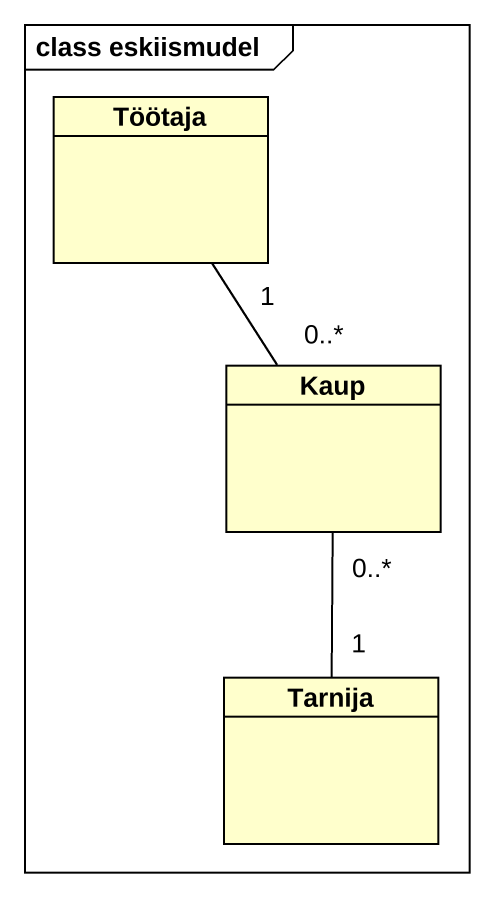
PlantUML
@startuml
mainframe class eskiismudel
hide circle
hide empty members
class Töötaja
class Kaup
class Tarnija
Kaup "0..*" -up- "1" Töötaja
Tarnija "1" -up- "0..*" Kaup
@enduml
